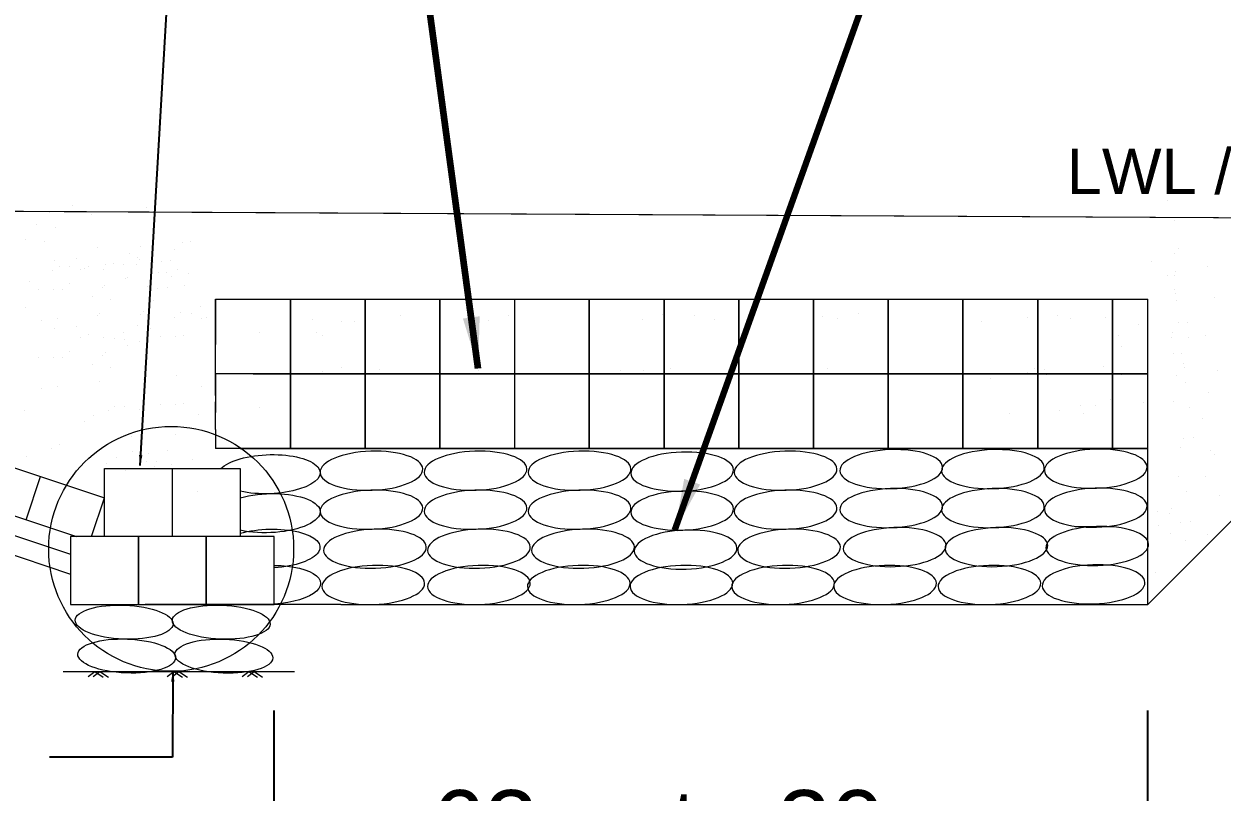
# Model space of a CAD drawing. Header units: inches. Extents: x -885 to 26362, y -28010 to 990.
# Drawn here: x 4149.35 to 4170.31, y -17590.75 to -17577.31 of the extents above; entities that cross this region are included whole.
import ezdxf

# ---------------------------------------------------------------- set-up
doc = ezdxf.new("R2010")
doc.units = ezdxf.units.IN
doc.header["$MEASUREMENT"] = 0
doc.header["$PDMODE"] = 3
doc.layers.add('LINE', color=7, linetype='Continuous')
doc.styles.add('Arial-200', font='arial.ttf')
doc.styles.get("Standard").update_dxf_attribs({"font": 'arial.ttf'})
doc.dimstyles.get("Standard").update_dxf_attribs({"dimtxt": 0.18, "dimasz": 0.18, "dimexe": 0.18, "dimexo": 0.0625, "dimgap": 0.09, "dimtad": 0, "dimtih": 1, "dimtoh": 1, "dimdec": 4, "dimzin": 0, "dimdsep": 46, "dimtxsty": 'Standard', "dimcen": 0.09, "dimadec": 0, "dimazin": 0, "dimtfac": 1, "dimtdec": 4, "dimtofl": 0, "dimtmove": 0, "dimatfit": 3, "dimfxl": 1, "dimtolj": 1, "dimtzin": 0, "dimarcsym": 0})

# ---------------------------------------------------------------- blocks, each defined once
blk = doc.blocks.new('*D173')
at = {"layer": 'Defpoints', "color": 0, "ltscale": 0.5, "transparency": 16777216}
for p in [(4169.015, -17591.325), (4153.732, -17592.878), (4169.015, -17592.878)]:
    blk.add_point(p, dxfattribs=at)
at = {"layer": 'LINE', "color": 7, "ltscale": 0.5, "transparency": 16777216}
for p, q in [((4153.732, -17591.878), (4153.732, -17589.325)), ((4169.015, -17591.878), (4169.015, -17589.325)), ((4154.632, -17591.325), (4156.478, -17591.325)), ((4168.115, -17591.325), (4166.27, -17591.325))]:
    blk.add_line(p, q, dxfattribs=at)
for points in [[(4154.632, -17591.175), (4154.632, -17591.475), (4153.732, -17591.325)], [(4168.115, -17591.175), (4168.115, -17591.475), (4169.015, -17591.325)]]:
    blk.add_solid(points, dxfattribs=at)
at = {"layer": 'LINE', "color": 7, "lineweight": 20, "ltscale": 0.5, "transparency": 16777216, "insert": (4161.374, -17591.325), "char_height": 1.2, "attachment_point": 5}
blk.add_mtext('\\A1;63 m to 30 m', dxfattribs=at)

msp = doc.modelspace()

# ---------------------------------------------------------------- linework, layer by layer
at = {"linetype": 'ByBlock', "lineweight": 20, "ltscale": 0.5}
for p, q in [((4152.704686, -17583.808959), (4152.707176, -17582.123981)), ((4152.704686, -17583.808959), (4152.707176, -17582.123981)), ((4169.01541, -17584.738819), (4169.01541, -17582.123981)), ((4169.01541, -17584.738819), (4169.01541, -17582.123981)), ((4152.706738, -17584.405347), (4152.708177, -17583.4314)), ((4152.706738, -17584.405347), (4152.708177, -17583.4314)), ((4169.01541, -17587.466629), (4169.01541, -17584.221354)), ((4169.01541, -17587.466629), (4169.01541, -17584.221354)), ((4154.899675, -17587.466629), (4155.763451, -17587.466629)), ((4154.899675, -17587.466629), (4155.763451, -17587.466629)), ((4150.041885, -17588.640234), (4154.089691, -17588.640234))]:
    msp.add_line(p, q, dxfattribs=at)
at = {"color": 0, "linetype": 'Continuous', "lineweight": 20, "ltscale": 0.5}
for p, q in [((4152.707176, -17582.123981), (4169.01541, -17582.123981)), ((4152.707176, -17582.123981), (4169.01541, -17582.123981)), ((4152.706738, -17584.405347), (4152.706738, -17584.738819)), ((4153.137927, -17584.738819), (4152.706738, -17584.738819)), ((4169.01541, -17584.738823), (4153.137927, -17584.738819)), ((4169.01541, -17584.738823), (4153.137927, -17584.738819)), ((4149.390019, -17585.984431), (4149.642551, -17585.227312)), ((4149.390019, -17585.984431), (4149.642551, -17585.227312)), ((4150.535798, -17586.278629), (4150.761927, -17585.600672)), ((4150.535798, -17586.278629), (4150.761927, -17585.600672))]:
    msp.add_line(p, q, dxfattribs=at)
at = {"linetype": 'ByBlock', "lineweight": 20, "ltscale": 0.5}
for points in [[(4150.761927, -17586.278629), (4150.761927, -17585.090629), (4153.137927, -17585.090629), (4153.137927, -17586.278629), (4151.949927, -17586.278629), (4151.949927, -17585.090629)], [(4150.761927, -17586.278629), (4150.761927, -17585.090629), (4153.137927, -17585.090629), (4153.137927, -17586.278629), (4151.949927, -17586.278629), (4151.949927, -17585.090629)], [(4150.475353, -17588.725079), (4150.591434, -17588.640234), (4150.741911, -17588.742266)], [(4150.56471, -17588.725079), (4150.680791, -17588.640234), (4150.831268, -17588.742266)], [(4151.86035, -17588.725079), (4151.976431, -17588.640234), (4152.126908, -17588.742266)], [(4151.949707, -17588.725079), (4152.065788, -17588.640234), (4152.216265, -17588.742266)], [(4153.173294, -17588.725079), (4153.289375, -17588.640234), (4153.439852, -17588.742266)], [(4153.262651, -17588.725079), (4153.378732, -17588.640234), (4153.529209, -17588.742266)]]:
    msp.add_lwpolyline(points, dxfattribs=at)
for points in [[(4150.167927, -17587.466629), (4151.355927, -17587.466629), (4151.355927, -17586.278629), (4150.167927, -17586.278629)], [(4150.167927, -17587.466629), (4151.355927, -17587.466629), (4151.355927, -17586.278629), (4150.167927, -17586.278629)], [(4151.355927, -17587.466629), (4152.543927, -17587.466629), (4152.543927, -17586.278629), (4151.355927, -17586.278629)], [(4151.355927, -17587.466629), (4152.543927, -17587.466629), (4152.543927, -17586.278629), (4151.355927, -17586.278629)], [(4152.543927, -17587.466629), (4153.731927, -17587.466629), (4153.731927, -17586.278629), (4152.543927, -17586.278629)], [(4152.543927, -17587.466629), (4153.731927, -17587.466629), (4153.731927, -17586.278629), (4152.543927, -17586.278629)]]:
    msp.add_lwpolyline(points, close=True, dxfattribs=at)
at = {"layer": 'LINE', "color": 7, "lineweight": 20, "ltscale": 0.5}
for p, q in [((4169.353989, -17580.399008), (4169.353989, -17580.399008)), ((4169.353989, -17580.399008), (4169.353989, -17580.399008)), ((4149.803756, -17580.612541), (4149.803756, -17580.612541)), ((4149.803756, -17580.612541), (4149.803756, -17580.612541)), ((4150.196469, -17580.481373), (4150.196469, -17580.481373)), ((4150.196469, -17580.481373), (4150.196469, -17580.481373)), ((4150.539624, -17580.640197), (4150.539624, -17580.640197)), ((4150.539624, -17580.640197), (4150.539624, -17580.640197)), ((4151.493691, -17580.527837), (4151.493691, -17580.527837)), ((4151.493691, -17580.527837), (4151.493691, -17580.527837)), ((4149.577412, -17580.814423), (4149.577412, -17580.814423)), ((4149.577412, -17580.814423), (4149.577412, -17580.814423)), ((4149.899813, -17580.867983), (4149.899813, -17580.867983)), ((4149.899813, -17580.867983), (4149.899813, -17580.867983)), ((4169.01541, -17587.466629), (4175.748547, -17580.733493)), ((4169.01541, -17587.466629), (4175.748547, -17580.733493)), ((4169.480039, -17580.748982), (4169.480039, -17580.748982)), ((4169.480039, -17580.748982), (4169.480039, -17580.748982)), ((4149.381647, -17581.089189), (4149.381647, -17581.089189)), ((4149.381647, -17581.089189), (4149.381647, -17581.089189)), ((4149.70988, -17581.115507), (4149.70988, -17581.115507)), ((4149.70988, -17581.115507), (4149.70988, -17581.115507)), ((4150.637771, -17581.222993), (4150.637771, -17581.222993)), ((4150.637771, -17581.222993), (4150.637771, -17581.222993)), ((4151.394489, -17581.209163), (4151.394489, -17581.209163)), ((4151.394489, -17581.209163), (4151.394489, -17581.209163)), ((4151.620917, -17581.130938), (4151.620917, -17581.130938)), ((4151.620917, -17581.130938), (4151.620917, -17581.130938)), ((4151.985552, -17581.25001), (4151.985552, -17581.25001)), ((4151.985552, -17581.25001), (4151.985552, -17581.25001)), ((4152.120774, -17581.125269), (4152.120774, -17581.125269)), ((4152.120774, -17581.125269), (4152.120774, -17581.125269)), ((4152.269203, -17581.118788), (4152.269203, -17581.118788)), ((4152.269203, -17581.118788), (4152.269203, -17581.118788)), ((4169.558943, -17581.233113), (4169.558943, -17581.233113)), ((4169.558943, -17581.233113), (4169.558943, -17581.233113)), ((4149.88824, -17581.448439), (4149.88824, -17581.448439)), ((4149.88824, -17581.448439), (4149.88824, -17581.448439)), ((4150.280781, -17581.411278), (4150.280781, -17581.411278)), ((4150.280781, -17581.411278), (4150.280781, -17581.411278)), ((4150.920433, -17581.508364), (4150.920433, -17581.508364)), ((4150.920433, -17581.508364), (4150.920433, -17581.508364)), ((4151.195413, -17581.325434), (4151.195413, -17581.325434)), ((4151.195413, -17581.325434), (4151.195413, -17581.325434)), ((4151.338834, -17581.390164), (4151.338834, -17581.390164)), ((4151.338834, -17581.390164), (4151.338834, -17581.390164)), ((4151.375786, -17581.423417), (4151.375786, -17581.423417)), ((4151.375786, -17581.423417), (4151.375786, -17581.423417)), ((4151.57013, -17581.444794), (4151.57013, -17581.444794)), ((4151.57013, -17581.444794), (4151.57013, -17581.444794)), ((4151.621018, -17581.477775), (4151.621018, -17581.477775)), ((4151.621018, -17581.477775), (4151.621018, -17581.477775)), ((4151.762841, -17581.459872), (4151.762841, -17581.459872)), ((4151.762841, -17581.459872), (4151.762841, -17581.459872)), ((4151.91127, -17581.453392), (4151.91127, -17581.453392)), ((4151.91127, -17581.453392), (4151.91127, -17581.453392)), ((4169.087358, -17581.468783), (4169.087358, -17581.468783)), ((4169.087358, -17581.468783), (4169.087358, -17581.468783)), ((4169.480384, -17581.321372), (4169.480384, -17581.321372)), ((4169.480384, -17581.321372), (4169.480384, -17581.321372)), ((4149.860966, -17581.621274), (4149.860966, -17581.621274)), ((4149.860966, -17581.621274), (4149.860966, -17581.621274)), ((4149.970488, -17581.549839), (4149.970488, -17581.549839)), ((4149.970488, -17581.549839), (4149.970488, -17581.549839)), ((4150.151063, -17581.556961), (4150.151063, -17581.556961)), ((4150.151063, -17581.556961), (4150.151063, -17581.556961)), ((4150.341115, -17581.609603), (4150.341115, -17581.609603)), ((4150.341115, -17581.609603), (4150.341115, -17581.609603)), ((4150.413574, -17581.597643), (4150.413574, -17581.597643)), ((4150.413574, -17581.597643), (4150.413574, -17581.597643)), ((4150.477234, -17581.559464), (4150.477234, -17581.559464)), ((4150.477234, -17581.559464), (4150.477234, -17581.559464)), ((4150.739745, -17581.600145), (4150.739745, -17581.600145)), ((4150.739745, -17581.600145), (4150.739745, -17581.600145)), ((4150.772004, -17581.514844), (4150.772004, -17581.514844)), ((4150.772004, -17581.514844), (4150.772004, -17581.514844)), ((4151.098175, -17581.517347), (4151.098175, -17581.517347)), ((4151.098175, -17581.517347), (4151.098175, -17581.517347)), ((4151.324261, -17581.517548), (4151.324261, -17581.517548)), ((4151.324261, -17581.517548), (4151.324261, -17581.517548)), ((4151.705113, -17581.667563), (4151.705113, -17581.667563)), ((4151.705113, -17581.667563), (4151.705113, -17581.667563)), ((4151.853542, -17581.661082), (4151.853542, -17581.661082)), ((4151.853542, -17581.661082), (4151.853542, -17581.661082)), ((4152.042216, -17581.598852), (4152.042216, -17581.598852)), ((4152.042216, -17581.598852), (4152.042216, -17581.598852)), ((4152.226003, -17581.674485), (4152.226003, -17581.674485)), ((4152.226003, -17581.674485), (4152.226003, -17581.674485)), ((4169.353989, -17581.706428), (4169.353989, -17581.706428)), ((4169.353989, -17581.706428), (4169.353989, -17581.706428)), ((4169.480384, -17581.706696), (4169.480384, -17581.706696)), ((4169.480384, -17581.706696), (4169.480384, -17581.706696)), ((4169.505566, -17581.637008), (4169.505566, -17581.637008)), ((4169.505566, -17581.637008), (4169.505566, -17581.637008)), ((4170.055633, -17581.555648), (4170.055633, -17581.555648)), ((4170.055633, -17581.555648), (4170.055633, -17581.555648)), ((4149.445544, -17581.816059), (4149.445544, -17581.816059)), ((4149.445544, -17581.816059), (4149.445544, -17581.816059)), ((4150.151183, -17581.857127), (4150.151183, -17581.857127)), ((4150.151183, -17581.857127), (4150.151183, -17581.857127)), ((4150.725674, -17581.921829), (4150.725674, -17581.921829)), ((4150.725674, -17581.921829), (4150.725674, -17581.921829)), ((4150.77129, -17581.878268), (4150.77129, -17581.878268)), ((4150.77129, -17581.878268), (4150.77129, -17581.878268)), ((4151.134328, -17581.765072), (4151.134328, -17581.765072)), ((4151.134328, -17581.765072), (4151.134328, -17581.765072)), ((4151.164002, -17581.7471), (4151.164002, -17581.7471)), ((4151.164002, -17581.7471), (4151.164002, -17581.7471)), ((4151.507157, -17581.905924), (4151.507157, -17581.905924)), ((4151.507157, -17581.905924), (4151.507157, -17581.905924)), ((4151.873346, -17581.929055), (4151.873346, -17581.929055)), ((4151.873346, -17581.929055), (4151.873346, -17581.929055)), ((4151.931075, -17581.721365), (4151.931075, -17581.721365)), ((4151.931075, -17581.721365), (4151.931075, -17581.721365)), ((4152.168274, -17581.882175), (4152.168274, -17581.882175)), ((4152.168274, -17581.882175), (4152.168274, -17581.882175)), ((4149.614026, -17581.963835), (4149.614026, -17581.963835)), ((4149.614026, -17581.963835), (4149.614026, -17581.963835)), ((4149.87666, -17581.958897), (4149.87666, -17581.958897)), ((4149.87666, -17581.958897), (4149.87666, -17581.958897)), ((4150.025089, -17581.952417), (4150.025089, -17581.952417)), ((4150.025089, -17581.952417), (4150.025089, -17581.952417)), ((4150.544945, -17582.08015), (4150.544945, -17582.08015)), ((4150.544945, -17582.08015), (4150.544945, -17582.08015)), ((4150.867346, -17582.13371), (4150.867346, -17582.13371)), ((4150.867346, -17582.13371), (4150.867346, -17582.13371)), ((4151.684283, -17581.933455), (4151.684283, -17581.933455)), ((4151.684283, -17581.933455), (4151.684283, -17581.933455)), ((4152.707176, -17582.123981), (4152.707176, -17582.77769)), ((4152.707176, -17582.123981), (4152.707176, -17582.77769)), ((4154.014596, -17582.123981), (4154.014596, -17582.77769)), ((4154.014596, -17582.77769), (4154.014596, -17582.123981)), ((4154.014596, -17582.123981), (4154.014596, -17582.77769)), ((4154.014596, -17582.77769), (4154.014596, -17582.123981)), ((4155.322015, -17582.123981), (4155.322015, -17582.77769)), ((4155.322015, -17582.77769), (4155.322015, -17582.123981)), ((4155.322015, -17582.123981), (4155.322015, -17582.77769)), ((4155.322015, -17582.77769), (4155.322015, -17582.123981)), ((4156.629434, -17582.123981), (4156.629434, -17582.777691)), ((4156.629434, -17582.777691), (4156.629434, -17582.123981)), ((4156.629434, -17582.123981), (4156.629434, -17582.777691)), ((4156.629434, -17582.777691), (4156.629434, -17582.123981)), ((4157.936853, -17582.123981), (4157.936853, -17582.777691)), ((4157.936853, -17582.123981), (4157.936853, -17582.777691)), ((4159.244273, -17582.123981), (4159.244273, -17582.77769)), ((4159.244273, -17582.777691), (4159.244273, -17582.123981)), ((4159.244273, -17582.123981), (4159.244273, -17582.77769)), ((4159.244273, -17582.777691), (4159.244273, -17582.123981)), ((4160.551692, -17582.777691), (4160.551692, -17582.123981)), ((4160.551692, -17582.123981), (4160.551692, -17582.77769)), ((4160.551692, -17582.777691), (4160.551692, -17582.123981)), ((4160.551692, -17582.123981), (4160.551692, -17582.77769)), ((4161.859111, -17582.777691), (4161.859111, -17582.123981)), ((4161.859111, -17582.123981), (4161.859111, -17582.77769)), ((4161.859111, -17582.777691), (4161.859111, -17582.123981)), ((4161.859111, -17582.123981), (4161.859111, -17582.77769)), ((4163.16653, -17582.123981), (4163.16653, -17582.777691)), ((4163.16653, -17582.777691), (4163.16653, -17582.123981)), ((4163.16653, -17582.123981), (4163.16653, -17582.777691)), ((4163.16653, -17582.777691), (4163.16653, -17582.123981)), ((4164.47395, -17582.123981), (4164.47395, -17582.777691)), ((4164.47395, -17582.777691), (4164.47395, -17582.123981)), ((4164.47395, -17582.123981), (4164.47395, -17582.777691)), ((4164.47395, -17582.777691), (4164.47395, -17582.123981)), ((4165.781369, -17582.777691), (4165.781369, -17582.123981)), ((4165.781369, -17582.123981), (4165.781369, -17582.777691)), ((4165.781369, -17582.777691), (4165.781369, -17582.123981)), ((4165.781369, -17582.123981), (4165.781369, -17582.777691)), ((4167.088788, -17582.777691), (4167.088788, -17582.123981)), ((4167.088788, -17582.123981), (4167.088788, -17582.777691)), ((4167.088788, -17582.777691), (4167.088788, -17582.123981)), ((4167.088788, -17582.123981), (4167.088788, -17582.777691)), ((4168.396207, -17582.777691), (4168.396207, -17582.123981)), ((4168.396207, -17582.123981), (4168.396207, -17582.777691)), ((4168.396207, -17582.777691), (4168.396207, -17582.123981)), ((4168.396207, -17582.123981), (4168.396207, -17582.777691)), ((4169.480384, -17581.951639), (4169.480384, -17581.951639)), ((4169.480384, -17581.951639), (4169.480384, -17581.951639)), ((4169.505566, -17582.022332), (4169.505566, -17582.022332)), ((4169.505566, -17582.022332), (4169.505566, -17582.022332)), ((4170.182612, -17582.088924), (4170.182612, -17582.088924)), ((4170.182612, -17582.088924), (4170.182612, -17582.088924)), ((4140.687545, -17582.240429), (4150.761927, -17585.600672)), ((4140.687545, -17582.240429), (4150.761927, -17585.600672)), ((4149.382571, -17582.277189), (4149.382571, -17582.277189)), ((4149.382571, -17582.277189), (4149.382571, -17582.277189)), ((4151.452225, -17582.340374), (4151.452225, -17582.340374)), ((4151.452225, -17582.340374), (4151.452225, -17582.340374)), ((4151.626554, -17582.141146), (4151.626554, -17582.141146)), ((4151.626554, -17582.141146), (4151.626554, -17582.141146)), ((4152.445507, -17582.256858), (4152.445507, -17582.256858)), ((4152.445507, -17582.256858), (4152.445507, -17582.256858)), ((4152.706252, -17582.2434), (4152.706252, -17582.537096)), ((4152.706252, -17582.2434), (4152.706252, -17582.537096)), ((4152.706252, -17582.266842), (4152.706252, -17582.920552)), ((4152.706252, -17582.266842), (4152.706252, -17582.920552)), ((4169.513538, -17582.150945), (4169.513538, -17582.150945)), ((4169.513538, -17582.150945), (4169.513538, -17582.150945)), ((4149.65555, -17582.503048), (4149.65555, -17582.503048)), ((4149.65555, -17582.503048), (4149.65555, -17582.503048)), ((4149.94545, -17582.457172), (4149.94545, -17582.457172)), ((4149.94545, -17582.457172), (4149.94545, -17582.457172)), ((4150.638696, -17582.410993), (4150.638696, -17582.410993)), ((4150.638696, -17582.410993), (4150.638696, -17582.410993)), ((4150.677414, -17582.381234), (4150.677414, -17582.381234)), ((4150.677414, -17582.381234), (4150.677414, -17582.381234)), ((4151.395414, -17582.397163), (4151.395414, -17582.397163)), ((4151.395414, -17582.397163), (4151.395414, -17582.397163)), ((4151.986476, -17582.43801), (4151.986476, -17582.43801)), ((4151.986476, -17582.43801), (4151.986476, -17582.43801)), ((4152.095999, -17582.366575), (4152.095999, -17582.366575)), ((4152.095999, -17582.366575), (4152.095999, -17582.366575)), ((4152.276574, -17582.373697), (4152.276574, -17582.373697)), ((4152.276574, -17582.373697), (4152.276574, -17582.373697)), ((4152.466626, -17582.461548), (4152.466626, -17582.461548)), ((4152.466626, -17582.461548), (4152.466626, -17582.461548)), ((4152.539085, -17582.449588), (4152.539085, -17582.449588)), ((4152.539085, -17582.449588), (4152.539085, -17582.449588)), ((4154.401917, -17582.48076), (4154.401917, -17582.48076)), ((4154.401917, -17582.48076), (4154.401917, -17582.48076)), ((4154.901006, -17582.518505), (4154.901006, -17582.518505)), ((4154.901006, -17582.518505), (4154.901006, -17582.518505)), ((4155.137785, -17582.508416), (4155.137785, -17582.508416)), ((4155.137785, -17582.508416), (4155.137785, -17582.508416)), ((4155.322338, -17582.486969), (4155.322338, -17582.486969)), ((4155.322338, -17582.486969), (4155.322338, -17582.486969)), ((4155.940017, -17582.404249), (4155.940017, -17582.404249)), ((4155.940017, -17582.404249), (4155.940017, -17582.404249)), ((4157.214363, -17582.455979), (4157.214363, -17582.455979)), ((4157.214363, -17582.455979), (4157.214363, -17582.455979)), ((4157.476874, -17582.496661), (4157.476874, -17582.496661)), ((4157.476874, -17582.496661), (4157.476874, -17582.496661)), ((4157.835304, -17582.413862), (4157.835304, -17582.413862)), ((4157.835304, -17582.413862), (4157.835304, -17582.413862)), ((4160.181654, -17582.479685), (4160.181654, -17582.479685)), ((4160.181654, -17582.479685), (4160.181654, -17582.479685)), ((4160.517985, -17582.398656), (4160.517985, -17582.398656)), ((4160.517985, -17582.398656), (4160.517985, -17582.398656)), ((4161.086705, -17582.416342), (4161.086705, -17582.416342)), ((4161.086705, -17582.416342), (4161.086705, -17582.416342)), ((4161.441346, -17582.475258), (4161.441346, -17582.475258)), ((4161.441346, -17582.475258), (4161.441346, -17582.475258)), ((4162.091812, -17582.518505), (4162.091812, -17582.518505)), ((4162.091812, -17582.518505), (4162.091812, -17582.518505)), ((4163.32928, -17582.423309), (4163.32928, -17582.423309)), ((4163.32928, -17582.423309), (4163.32928, -17582.423309)), ((4163.591791, -17582.46399), (4163.591791, -17582.46399)), ((4163.591791, -17582.46399), (4163.591791, -17582.46399)), ((4163.950221, -17582.381191), (4163.950221, -17582.381191)), ((4163.950221, -17582.381191), (4163.950221, -17582.381191)), ((4164.467892, -17582.48821), (4164.467892, -17582.48821)), ((4164.467892, -17582.48821), (4164.467892, -17582.48821)), ((4166.10343, -17582.514001), (4166.10343, -17582.514001)), ((4166.10343, -17582.514001), (4166.10343, -17582.514001)), ((4166.908062, -17582.443747), (4166.908062, -17582.443747)), ((4166.908062, -17582.443747), (4166.908062, -17582.443747)), ((4167.428183, -17582.417356), (4167.428183, -17582.417356)), ((4167.428183, -17582.417356), (4167.428183, -17582.417356)), ((4167.65948, -17582.471986), (4167.65948, -17582.471986)), ((4167.65948, -17582.471986), (4167.65948, -17582.471986)), ((4168.277904, -17582.445822), (4168.277904, -17582.445822)), ((4168.277904, -17582.445822), (4168.277904, -17582.445822)), ((4169.558943, -17582.540532), (4169.558943, -17582.540532)), ((4169.558943, -17582.540532), (4169.558943, -17582.540532)), ((4169.707372, -17582.534052), (4169.707372, -17582.534052)), ((4169.707372, -17582.534052), (4169.707372, -17582.534052)), ((4149.889165, -17582.636439), (4149.889165, -17582.636439)), ((4149.889165, -17582.636439), (4149.889165, -17582.636439)), ((4150.281706, -17582.599278), (4150.281706, -17582.599278)), ((4150.281706, -17582.599278), (4150.281706, -17582.599278)), ((4150.478158, -17582.747464), (4150.478158, -17582.747464)), ((4150.478158, -17582.747464), (4150.478158, -17582.747464)), ((4151.0991, -17582.705347), (4151.0991, -17582.705347)), ((4151.0991, -17582.705347), (4151.0991, -17582.705347)), ((4151.339759, -17582.578164), (4151.339759, -17582.578164)), ((4151.339759, -17582.578164), (4151.339759, -17582.578164)), ((4151.571055, -17582.632794), (4151.571055, -17582.632794)), ((4151.571055, -17582.632794), (4151.571055, -17582.632794)), ((4153.466189, -17582.714248), (4153.466189, -17582.714248)), ((4153.466189, -17582.714248), (4153.466189, -17582.714248)), ((4154.470046, -17582.708431), (4154.470046, -17582.708431)), ((4154.470046, -17582.708431), (4154.470046, -17582.708431)), ((4154.581899, -17582.765766), (4154.581899, -17582.765766)), ((4154.581899, -17582.765766), (4154.581899, -17582.765766)), ((4168.495641, -17582.75457), (4168.495641, -17582.75457)), ((4168.495641, -17582.75457), (4168.495641, -17582.75457)), ((4168.852631, -17582.566285), (4168.852631, -17582.566285)), ((4168.852631, -17582.566285), (4168.852631, -17582.566285)), ((4169.45028, -17582.710024), (4169.45028, -17582.710024)), ((4169.45028, -17582.710024), (4169.45028, -17582.710024)), ((4170.022104, -17582.755145), (4170.022104, -17582.755145)), ((4170.022104, -17582.755145), (4170.022104, -17582.755145)), ((4150.34204, -17582.797603), (4150.34204, -17582.797603)), ((4150.34204, -17582.797603), (4150.34204, -17582.797603)), ((4150.74067, -17582.788145), (4150.74067, -17582.788145)), ((4150.74067, -17582.788145), (4150.74067, -17582.788145)), ((4150.938021, -17582.815566), (4150.938021, -17582.815566)), ((4150.938021, -17582.815566), (4150.938021, -17582.815566)), ((4151.118596, -17582.822688), (4151.118596, -17582.822688)), ((4151.118596, -17582.822688), (4151.118596, -17582.822688)), ((4151.164927, -17582.9351), (4151.164927, -17582.9351)), ((4151.164927, -17582.9351), (4151.164927, -17582.9351)), ((4151.381107, -17582.86337), (4151.381107, -17582.86337)), ((4151.381107, -17582.86337), (4151.381107, -17582.86337)), ((4151.739537, -17582.780571), (4151.739537, -17582.780571)), ((4151.739537, -17582.780571), (4151.739537, -17582.780571)), ((4152.002171, -17582.775633), (4152.002171, -17582.775633)), ((4152.002171, -17582.775633), (4152.002171, -17582.775633)), ((4152.1506, -17582.769152), (4152.1506, -17582.769152)), ((4152.1506, -17582.769152), (4152.1506, -17582.769152)), ((4154.014596, -17582.77769), (4154.014596, -17583.4314)), ((4154.014596, -17583.4314), (4154.014596, -17582.77769)), ((4154.014596, -17582.77769), (4154.014596, -17583.4314)), ((4154.014596, -17583.4314), (4154.014596, -17582.77769)), ((4155.322015, -17582.77769), (4155.322015, -17583.4314)), ((4155.322015, -17583.4314), (4155.322015, -17582.77769)), ((4155.322015, -17582.77769), (4155.322015, -17583.4314)), ((4155.322015, -17583.4314), (4155.322015, -17582.77769)), ((4156.629434, -17582.777691), (4156.629434, -17583.4314)), ((4156.629434, -17582.777691), (4156.629434, -17583.4314)), ((4156.629434, -17583.4314), (4156.629434, -17582.777691)), ((4156.629434, -17583.4314), (4156.629434, -17582.777691)), ((4157.936853, -17582.777691), (4157.936853, -17583.4314)), ((4157.936853, -17582.777691), (4157.936853, -17583.4314)), ((4159.244273, -17582.77769), (4159.244273, -17583.4314)), ((4159.244273, -17582.77769), (4159.244273, -17583.4314)), ((4159.244273, -17583.4314), (4159.244273, -17582.777691)), ((4159.244273, -17583.4314), (4159.244273, -17582.777691)), ((4160.551692, -17583.4314), (4160.551692, -17582.777691)), ((4160.551692, -17582.77769), (4160.551692, -17583.4314)), ((4160.551692, -17583.4314), (4160.551692, -17582.777691)), ((4160.551692, -17582.77769), (4160.551692, -17583.4314)), ((4161.859111, -17583.4314), (4161.859111, -17582.777691)), ((4161.859111, -17582.77769), (4161.859111, -17583.4314)), ((4161.859111, -17583.4314), (4161.859111, -17582.777691)), ((4161.859111, -17582.77769), (4161.859111, -17583.4314)), ((4163.16653, -17583.4314), (4163.16653, -17582.777691)), ((4163.16653, -17583.4314), (4163.16653, -17582.777691)), ((4163.16653, -17582.777691), (4163.16653, -17583.4314)), ((4163.16653, -17582.777691), (4163.16653, -17583.4314)), ((4164.47395, -17582.777691), (4164.47395, -17583.4314)), ((4164.47395, -17583.4314), (4164.47395, -17582.777691)), ((4164.47395, -17582.777691), (4164.47395, -17583.4314)), ((4164.47395, -17583.4314), (4164.47395, -17582.777691)), ((4165.781369, -17583.4314), (4165.781369, -17582.777691)), ((4165.781369, -17582.777691), (4165.781369, -17583.4314)), ((4165.781369, -17583.4314), (4165.781369, -17582.777691)), ((4165.781369, -17582.777691), (4165.781369, -17583.4314)), ((4167.088788, -17583.4314), (4167.088788, -17582.777691)), ((4167.088788, -17582.777691), (4167.088788, -17583.4314)), ((4167.088788, -17583.4314), (4167.088788, -17582.777691)), ((4167.088788, -17582.777691), (4167.088788, -17583.4314)), ((4168.396207, -17583.4314), (4168.396207, -17582.777691)), ((4168.396207, -17582.777691), (4168.396207, -17583.4314)), ((4168.396207, -17583.4314), (4168.396207, -17582.777691)), ((4168.396207, -17582.777691), (4168.396207, -17583.4314)), ((4168.555975, -17582.952894), (4168.555975, -17582.952894)), ((4168.555975, -17582.952894), (4168.555975, -17582.952894)), ((4169.427007, -17582.787743), (4169.427007, -17582.787743)), ((4169.427007, -17582.787743), (4169.427007, -17582.787743)), ((4169.727177, -17582.802025), (4169.727177, -17582.802025)), ((4169.727177, -17582.802025), (4169.727177, -17582.802025)), ((4140.718707, -17583.091545), (4150.273942, -17586.278629)), ((4140.718707, -17583.091545), (4150.273942, -17586.278629)), ((4149.614951, -17583.151835), (4149.614951, -17583.151835)), ((4149.614951, -17583.151835), (4149.614951, -17583.151835)), ((4149.877585, -17583.146897), (4149.877585, -17583.146897)), ((4149.877585, -17583.146897), (4149.877585, -17583.146897)), ((4150.026014, -17583.140417), (4150.026014, -17583.140417)), ((4150.026014, -17583.140417), (4150.026014, -17583.140417)), ((4150.152107, -17583.045127), (4150.152107, -17583.045127)), ((4150.152107, -17583.045127), (4150.152107, -17583.045127)), ((4150.726599, -17583.109829), (4150.726599, -17583.109829)), ((4150.726599, -17583.109829), (4150.726599, -17583.109829)), ((4150.772214, -17583.066268), (4150.772214, -17583.066268)), ((4150.772214, -17583.066268), (4150.772214, -17583.066268)), ((4151.508082, -17583.093924), (4151.508082, -17583.093924)), ((4151.508082, -17583.093924), (4151.508082, -17583.093924)), ((4169.469259, -17583.068362), (4169.469259, -17583.068362)), ((4169.469259, -17583.068362), (4169.469259, -17583.068362)), ((4169.601127, -17583.082318), (4169.601127, -17583.082318)), ((4169.601127, -17583.082318), (4169.601127, -17583.082318)), ((4140.547235, -17583.380429), (4150.167927, -17586.589347)), ((4150.54587, -17583.26815), (4150.54587, -17583.26815)), ((4150.54587, -17583.26815), (4150.54587, -17583.26815)), ((4150.868271, -17583.32171), (4150.868271, -17583.32171)), ((4150.868271, -17583.32171), (4150.868271, -17583.32171)), ((4154.581899, -17583.396033), (4154.581899, -17583.396033)), ((4154.581899, -17583.396033), (4154.581899, -17583.396033)), ((4154.901006, -17583.325288), (4154.901006, -17583.325288)), ((4154.901006, -17583.325288), (4154.901006, -17583.325288)), ((4155.578278, -17583.348523), (4155.578278, -17583.348523)), ((4155.578278, -17583.348523), (4155.578278, -17583.348523)), ((4157.301197, -17583.37146), (4157.301197, -17583.37146)), ((4157.301197, -17583.37146), (4157.301197, -17583.37146)), ((4159.792507, -17583.369505), (4159.792507, -17583.369505)), ((4159.792507, -17583.369505), (4159.792507, -17583.369505)), ((4160.191318, -17583.37966), (4160.191318, -17583.37966)), ((4160.191318, -17583.37966), (4160.191318, -17583.37966)), ((4160.656995, -17583.344515), (4160.656995, -17583.344515)), ((4160.656995, -17583.344515), (4160.656995, -17583.344515)), ((4161.772705, -17583.396033), (4161.772705, -17583.396033)), ((4161.772705, -17583.396033), (4161.772705, -17583.396033)), ((4163.416114, -17583.338789), (4163.416114, -17583.338789)), ((4163.416114, -17583.338789), (4163.416114, -17583.338789)), ((4167.02737, -17583.342122), (4167.02737, -17583.342122)), ((4167.02737, -17583.342122), (4167.02737, -17583.342122)), ((4167.207945, -17583.349244), (4167.207945, -17583.349244)), ((4167.207945, -17583.349244), (4167.207945, -17583.349244)), ((4168.23995, -17583.295708), (4168.23995, -17583.295708)), ((4168.23995, -17583.295708), (4168.23995, -17583.295708)), ((4169.64583, -17583.254276), (4169.64583, -17583.254276)), ((4169.64583, -17583.254276), (4169.64583, -17583.254276)), ((4169.653995, -17583.32327), (4169.653995, -17583.32327)), ((4169.653995, -17583.32327), (4169.653995, -17583.32327)), ((4170.242569, -17583.370236), (4170.242569, -17583.370236)), ((4170.242569, -17583.370236), (4170.242569, -17583.370236)), ((4150.678339, -17583.569234), (4150.678339, -17583.569234)), ((4150.678339, -17583.569234), (4150.678339, -17583.569234)), ((4151.45315, -17583.528374), (4151.45315, -17583.528374)), ((4151.45315, -17583.528374), (4151.45315, -17583.528374)), ((4152.014676, -17583.453174), (4152.014676, -17583.453174)), ((4152.014676, -17583.453174), (4152.014676, -17583.453174)), ((4152.707176, -17583.4314), (4152.707176, -17583.725096)), ((4153.360886, -17583.4314), (4152.707176, -17583.4314)), ((4152.707176, -17583.4314), (4152.707176, -17583.725096)), ((4153.360886, -17583.4314), (4152.707176, -17583.4314)), ((4152.707176, -17583.454842), (4152.707176, -17584.108552)), ((4152.707176, -17583.454842), (4152.707176, -17584.108552)), ((4154.014596, -17583.4314), (4153.360886, -17583.4314)), ((4153.360886, -17583.4314), (4154.014596, -17583.4314)), ((4154.014596, -17583.4314), (4153.360886, -17583.4314)), ((4153.360886, -17583.4314), (4154.014596, -17583.4314)), ((4154.014596, -17583.4314), (4154.014596, -17584.085109)), ((4154.668305, -17583.4314), (4154.014596, -17583.4314)), ((4154.014596, -17584.085109), (4154.014596, -17583.4314)), ((4154.014596, -17583.4314), (4154.668305, -17583.4314)), ((4154.014596, -17583.4314), (4154.014596, -17584.085109)), ((4154.668305, -17583.4314), (4154.014596, -17583.4314)), ((4154.014596, -17584.085109), (4154.014596, -17583.4314)), ((4154.014596, -17583.4314), (4154.668305, -17583.4314)), ((4155.322015, -17583.4314), (4154.668305, -17583.4314)), ((4154.668305, -17583.4314), (4155.322015, -17583.4314)), ((4155.322015, -17583.4314), (4154.668305, -17583.4314)), ((4154.668305, -17583.4314), (4155.322015, -17583.4314)), ((4155.322015, -17583.4314), (4155.322015, -17584.085109)), ((4155.975725, -17583.4314), (4155.322015, -17583.4314)), ((4155.322015, -17584.085109), (4155.322015, -17583.4314)), ((4155.322015, -17583.4314), (4155.975724, -17583.4314)), ((4155.322015, -17583.4314), (4155.322015, -17584.085109)), ((4155.975725, -17583.4314), (4155.322015, -17583.4314)), ((4155.322015, -17584.085109), (4155.322015, -17583.4314)), ((4155.322015, -17583.4314), (4155.975724, -17583.4314)), ((4155.505457, -17583.433061), (4155.505457, -17583.433061)), ((4155.505457, -17583.433061), (4155.505457, -17583.433061)), ((4155.744173, -17583.427936), (4155.744173, -17583.427936)), ((4155.744173, -17583.427936), (4155.744173, -17583.427936)), ((4155.975724, -17583.4314), (4156.629434, -17583.4314)), ((4155.975724, -17583.4314), (4156.629434, -17583.4314)), ((4156.629434, -17583.4314), (4155.975725, -17583.4314)), ((4156.629434, -17583.4314), (4155.975725, -17583.4314)), ((4156.629434, -17583.4314), (4156.629434, -17584.08511)), ((4157.283144, -17583.4314), (4156.629434, -17583.4314)), ((4156.629434, -17584.08511), (4156.629434, -17583.4314)), ((4156.629434, -17583.4314), (4157.283144, -17583.4314)), ((4156.629434, -17583.4314), (4156.629434, -17584.08511)), ((4157.283144, -17583.4314), (4156.629434, -17583.4314)), ((4156.629434, -17584.08511), (4156.629434, -17583.4314)), ((4156.629434, -17583.4314), (4157.283144, -17583.4314)), ((4157.936853, -17583.4314), (4157.283144, -17583.4314)), ((4157.283144, -17583.4314), (4157.936853, -17583.4314)), ((4157.936853, -17583.4314), (4157.283144, -17583.4314)), ((4157.283144, -17583.4314), (4157.936853, -17583.4314)), ((4157.936853, -17583.4314), (4157.936853, -17584.08511)), ((4158.590563, -17583.4314), (4157.936853, -17583.4314)), ((4157.936853, -17583.4314), (4158.590563, -17583.4314)), ((4157.936853, -17583.4314), (4157.936853, -17584.08511)), ((4158.590563, -17583.4314), (4157.936853, -17583.4314)), ((4157.936853, -17583.4314), (4158.590563, -17583.4314)), ((4159.244273, -17583.4314), (4158.590563, -17583.4314)), ((4158.590563, -17583.4314), (4159.244273, -17583.4314)), ((4159.244273, -17583.4314), (4158.590563, -17583.4314)), ((4158.590563, -17583.4314), (4159.244273, -17583.4314)), ((4159.244273, -17583.4314), (4159.244273, -17584.08511)), ((4159.897982, -17583.4314), (4159.244273, -17583.4314)), ((4159.244273, -17584.08511), (4159.244273, -17583.4314)), ((4159.244273, -17583.4314), (4159.897982, -17583.4314)), ((4159.244273, -17583.4314), (4159.244273, -17584.08511)), ((4159.897982, -17583.4314), (4159.244273, -17583.4314)), ((4159.244273, -17584.08511), (4159.244273, -17583.4314)), ((4159.244273, -17583.4314), (4159.897982, -17583.4314)), ((4159.314778, -17583.436952), (4159.314778, -17583.436952)), ((4159.314778, -17583.436952), (4159.314778, -17583.436952)), ((4160.551692, -17583.4314), (4159.897982, -17583.4314)), ((4159.897982, -17583.4314), (4160.551692, -17583.4314)), ((4160.551692, -17583.4314), (4159.897982, -17583.4314)), ((4159.897982, -17583.4314), (4160.551692, -17583.4314)), ((4160.551692, -17584.08511), (4160.551692, -17583.4314)), ((4160.551692, -17583.4314), (4160.551692, -17584.08511)), ((4161.205401, -17583.4314), (4160.551692, -17583.4314)), ((4160.551692, -17583.4314), (4161.205401, -17583.4314)), ((4160.551692, -17584.08511), (4160.551692, -17583.4314)), ((4160.551692, -17583.4314), (4160.551692, -17584.08511)), ((4161.205401, -17583.4314), (4160.551692, -17583.4314)), ((4160.551692, -17583.4314), (4161.205401, -17583.4314)), ((4161.859111, -17583.4314), (4161.205401, -17583.4314)), ((4161.205401, -17583.4314), (4161.859111, -17583.4314)), ((4161.859111, -17583.4314), (4161.205401, -17583.4314)), ((4161.205401, -17583.4314), (4161.859111, -17583.4314)), ((4161.859111, -17584.08511), (4161.859111, -17583.4314)), ((4161.859111, -17583.4314), (4161.859111, -17584.08511)), ((4162.512821, -17583.4314), (4161.859111, -17583.4314)), ((4161.859111, -17583.4314), (4162.512821, -17583.4314)), ((4161.859111, -17584.08511), (4161.859111, -17583.4314)), ((4161.859111, -17583.4314), (4161.859111, -17584.08511)), ((4162.512821, -17583.4314), (4161.859111, -17583.4314)), ((4161.859111, -17583.4314), (4162.512821, -17583.4314)), ((4163.16653, -17583.4314), (4162.512821, -17583.4314)), ((4162.512821, -17583.4314), (4163.16653, -17583.4314)), ((4163.16653, -17583.4314), (4162.512821, -17583.4314)), ((4162.512821, -17583.4314), (4163.16653, -17583.4314)), ((4163.16653, -17583.4314), (4163.16653, -17584.08511)), ((4163.82024, -17583.4314), (4163.16653, -17583.4314)), ((4163.16653, -17584.08511), (4163.16653, -17583.4314)), ((4163.16653, -17583.4314), (4163.82024, -17583.4314)), ((4163.16653, -17583.4314), (4163.16653, -17584.08511)), ((4163.82024, -17583.4314), (4163.16653, -17583.4314)), ((4163.16653, -17584.08511), (4163.16653, -17583.4314)), ((4163.16653, -17583.4314), (4163.82024, -17583.4314)), ((4163.265124, -17583.444994), (4163.265124, -17583.444994)), ((4163.265124, -17583.444994), (4163.265124, -17583.444994)), ((4164.47395, -17583.4314), (4163.82024, -17583.4314)), ((4163.82024, -17583.4314), (4164.47395, -17583.4314)), ((4164.47395, -17583.4314), (4163.82024, -17583.4314)), ((4163.82024, -17583.4314), (4164.47395, -17583.4314)), ((4164.47395, -17583.4314), (4164.47395, -17584.08511)), ((4165.127659, -17583.4314), (4164.47395, -17583.4314)), ((4164.47395, -17584.08511), (4164.47395, -17583.4314)), ((4164.47395, -17583.4314), (4165.127659, -17583.4314)), ((4164.47395, -17583.4314), (4164.47395, -17584.08511)), ((4165.127659, -17583.4314), (4164.47395, -17583.4314)), ((4164.47395, -17584.08511), (4164.47395, -17583.4314)), ((4164.47395, -17583.4314), (4165.127659, -17583.4314)), ((4165.053956, -17583.44438), (4165.053956, -17583.44438)), ((4165.053956, -17583.44438), (4165.053956, -17583.44438)), ((4165.781369, -17583.4314), (4165.127659, -17583.4314)), ((4165.127659, -17583.4314), (4165.781369, -17583.4314)), ((4165.781369, -17583.4314), (4165.127659, -17583.4314)), ((4165.127659, -17583.4314), (4165.781369, -17583.4314)), ((4165.781369, -17584.08511), (4165.781369, -17583.4314)), ((4165.781369, -17583.4314), (4165.781369, -17584.08511)), ((4166.435078, -17583.4314), (4165.781369, -17583.4314)), ((4165.781369, -17583.4314), (4166.435078, -17583.4314)), ((4165.781369, -17584.08511), (4165.781369, -17583.4314)), ((4165.781369, -17583.4314), (4165.781369, -17584.08511)), ((4166.435078, -17583.4314), (4165.781369, -17583.4314)), ((4165.781369, -17583.4314), (4166.435078, -17583.4314)), ((4166.271223, -17583.522293), (4166.271223, -17583.522293)), ((4166.271223, -17583.522293), (4166.271223, -17583.522293)), ((4167.088788, -17583.4314), (4166.435078, -17583.4314)), ((4166.435078, -17583.4314), (4167.088788, -17583.4314)), ((4167.088788, -17583.4314), (4166.435078, -17583.4314)), ((4166.435078, -17583.4314), (4167.088788, -17583.4314)), ((4166.917848, -17583.413557), (4166.917848, -17583.413557)), ((4166.917848, -17583.413557), (4166.917848, -17583.413557)), ((4167.088788, -17584.08511), (4167.088788, -17583.4314)), ((4167.088788, -17583.4314), (4167.088788, -17584.08511)), ((4167.742498, -17583.4314), (4167.088788, -17583.4314)), ((4167.088788, -17583.4314), (4167.742498, -17583.4314)), ((4167.088788, -17584.08511), (4167.088788, -17583.4314)), ((4167.088788, -17583.4314), (4167.088788, -17584.08511)), ((4167.742498, -17583.4314), (4167.088788, -17583.4314)), ((4167.088788, -17583.4314), (4167.742498, -17583.4314)), ((4167.244039, -17583.451549), (4167.244039, -17583.451549)), ((4167.244039, -17583.451549), (4167.244039, -17583.451549)), ((4168.396207, -17583.4314), (4167.742498, -17583.4314)), ((4167.742498, -17583.4314), (4168.396207, -17583.4314)), ((4168.396207, -17583.4314), (4167.742498, -17583.4314)), ((4167.742498, -17583.4314), (4168.396207, -17583.4314)), ((4168.396207, -17584.08511), (4168.396207, -17583.4314)), ((4168.396207, -17583.4314), (4168.396207, -17584.08511)), ((4169.01541, -17583.4314), (4168.396207, -17583.4314)), ((4168.396207, -17583.4314), (4169.01541, -17583.4314)), ((4168.396207, -17584.08511), (4168.396207, -17583.4314)), ((4168.396207, -17583.4314), (4168.396207, -17584.08511)), ((4169.01541, -17583.4314), (4168.396207, -17583.4314)), ((4168.396207, -17583.4314), (4169.01541, -17583.4314)), ((4168.551459, -17583.451549), (4168.551459, -17583.451549)), ((4168.551459, -17583.451549), (4168.551459, -17583.451549)), ((4169.513538, -17583.458365), (4169.513538, -17583.458365)), ((4169.513538, -17583.458365), (4169.513538, -17583.458365)), ((4169.6738, -17583.591244), (4169.6738, -17583.591244)), ((4169.6738, -17583.591244), (4169.6738, -17583.591244)), ((4140.529012, -17583.720429), (4150.167927, -17586.935425)), ((4140.529012, -17583.720429), (4150.167927, -17586.935425)), ((4141.566593, -17583.720429), (4150.167927, -17586.589347)), ((4149.656475, -17583.691048), (4149.656475, -17583.691048)), ((4149.656475, -17583.691048), (4149.656475, -17583.691048)), ((4149.946374, -17583.645172), (4149.946374, -17583.645172)), ((4149.946374, -17583.645172), (4149.946374, -17583.645172)), ((4152.467551, -17583.649548), (4152.467551, -17583.649548)), ((4152.467551, -17583.649548), (4152.467551, -17583.649548)), ((4170.079314, -17583.763878), (4170.079314, -17583.763878)), ((4170.079314, -17583.763878), (4170.079314, -17583.763878)), ((4150.938946, -17584.003566), (4150.938946, -17584.003566)), ((4150.938946, -17584.003566), (4150.938946, -17584.003566)), ((4151.119521, -17584.010688), (4151.119521, -17584.010688)), ((4151.119521, -17584.010688), (4151.119521, -17584.010688)), ((4151.740462, -17583.968571), (4151.740462, -17583.968571)), ((4151.740462, -17583.968571), (4151.740462, -17583.968571)), ((4152.003096, -17583.963633), (4152.003096, -17583.963633)), ((4152.003096, -17583.963633), (4152.003096, -17583.963633)), ((4152.151525, -17583.957152), (4152.151525, -17583.957152)), ((4152.151525, -17583.957152), (4152.151525, -17583.957152)), ((4153.466189, -17584.021667), (4153.466189, -17584.021667)), ((4153.466189, -17584.021667), (4153.466189, -17584.021667)), ((4167.828886, -17583.984279), (4167.828886, -17583.984279)), ((4167.828886, -17583.984279), (4167.828886, -17583.984279)), ((4168.091521, -17583.979341), (4168.091521, -17583.979341)), ((4168.091521, -17583.979341), (4168.091521, -17583.979341)), ((4168.366043, -17583.877571), (4168.366043, -17583.877571)), ((4168.366043, -17583.877571), (4168.366043, -17583.877571)), ((4168.940534, -17583.942272), (4168.940534, -17583.942272)), ((4168.940534, -17583.942272), (4168.940534, -17583.942272)), ((4169.460161, -17583.909144), (4169.460161, -17583.909144)), ((4169.460161, -17583.909144), (4169.460161, -17583.909144)), ((4169.746936, -17584.016157), (4169.746936, -17584.016157)), ((4169.746936, -17584.016157), (4169.746936, -17584.016157)), ((4149.359819, -17584.077658), (4149.359819, -17584.077658)), ((4149.359819, -17584.077658), (4149.359819, -17584.077658)), ((4150.564992, -17584.16358), (4150.564992, -17584.16358)), ((4150.564992, -17584.16358), (4150.564992, -17584.16358)), ((4150.829424, -17584.075001), (4150.829424, -17584.075001)), ((4150.829424, -17584.075001), (4150.829424, -17584.075001)), ((4151.382032, -17584.05137), (4151.382032, -17584.05137)), ((4151.382032, -17584.05137), (4151.382032, -17584.05137)), ((4152.407217, -17584.136506), (4152.407217, -17584.136506)), ((4152.407217, -17584.136506), (4152.407217, -17584.136506)), ((4152.703542, -17584.163935), (4152.703542, -17584.163935)), ((4152.703542, -17584.163935), (4152.703542, -17584.163935)), ((4154.014596, -17584.085109), (4154.014596, -17584.738819)), ((4154.014596, -17584.738819), (4154.014596, -17584.085109)), ((4154.014596, -17584.085109), (4154.014596, -17584.738819)), ((4154.014596, -17584.738819), (4154.014596, -17584.085109)), ((4155.322015, -17584.085109), (4155.322015, -17584.738819)), ((4155.322015, -17584.738819), (4155.322015, -17584.085109)), ((4155.322015, -17584.085109), (4155.322015, -17584.738819)), ((4155.322015, -17584.738819), (4155.322015, -17584.085109)), ((4156.629434, -17584.08511), (4156.629434, -17584.738819)), ((4156.629434, -17584.738819), (4156.629434, -17584.08511)), ((4156.629434, -17584.08511), (4156.629434, -17584.738819)), ((4156.629434, -17584.738819), (4156.629434, -17584.08511)), ((4157.936853, -17584.08511), (4157.936853, -17584.738819)), ((4157.936853, -17584.08511), (4157.936853, -17584.738819)), ((4159.244273, -17584.08511), (4159.244273, -17584.738819)), ((4159.244273, -17584.738819), (4159.244273, -17584.08511)), ((4159.244273, -17584.08511), (4159.244273, -17584.738819)), ((4159.244273, -17584.738819), (4159.244273, -17584.08511)), ((4160.551692, -17584.738819), (4160.551692, -17584.08511)), ((4160.551692, -17584.08511), (4160.551692, -17584.738819)), ((4160.551692, -17584.738819), (4160.551692, -17584.08511)), ((4160.551692, -17584.08511), (4160.551692, -17584.738819)), ((4161.859111, -17584.738819), (4161.859111, -17584.08511)), ((4161.859111, -17584.08511), (4161.859111, -17584.738819)), ((4161.859111, -17584.738819), (4161.859111, -17584.08511)), ((4161.859111, -17584.08511), (4161.859111, -17584.738819)), ((4163.16653, -17584.08511), (4163.16653, -17584.738819)), ((4163.16653, -17584.738819), (4163.16653, -17584.08511)), ((4163.16653, -17584.08511), (4163.16653, -17584.738819)), ((4163.16653, -17584.738819), (4163.16653, -17584.08511)), ((4164.47395, -17584.08511), (4164.47395, -17584.738819)), ((4164.47395, -17584.738819), (4164.47395, -17584.08511)), ((4164.47395, -17584.08511), (4164.47395, -17584.738819)), ((4164.47395, -17584.738819), (4164.47395, -17584.08511)), ((4165.781369, -17584.738819), (4165.781369, -17584.08511)), ((4165.781369, -17584.08511), (4165.781369, -17584.738819)), ((4165.781369, -17584.738819), (4165.781369, -17584.08511)), ((4165.781369, -17584.08511), (4165.781369, -17584.738819)), ((4166.59033, -17584.128701), (4166.59033, -17584.128701)), ((4166.59033, -17584.128701), (4166.59033, -17584.128701)), ((4167.088788, -17584.738819), (4167.088788, -17584.08511)), ((4167.088788, -17584.08511), (4167.088788, -17584.738819)), ((4167.088788, -17584.738819), (4167.088788, -17584.08511)), ((4167.088788, -17584.08511), (4167.088788, -17584.738819)), ((4167.470457, -17584.067078), (4167.470457, -17584.067078)), ((4167.470457, -17584.067078), (4167.470457, -17584.067078)), ((4167.897749, -17584.128701), (4167.897749, -17584.128701)), ((4167.897749, -17584.128701), (4167.897749, -17584.128701)), ((4168.396207, -17584.738819), (4168.396207, -17584.08511)), ((4168.396207, -17584.08511), (4168.396207, -17584.738819)), ((4168.396207, -17584.738819), (4168.396207, -17584.08511)), ((4168.396207, -17584.08511), (4168.396207, -17584.738819)), ((4169.968727, -17584.221516), (4169.968727, -17584.221516)), ((4169.968727, -17584.221516), (4169.968727, -17584.221516)), ((4150.414002, -17584.269785), (4150.414002, -17584.269785)), ((4150.414002, -17584.269785), (4150.414002, -17584.269785)), ((4151.235092, -17584.529983), (4151.235092, -17584.529983)), ((4151.235092, -17584.529983), (4151.235092, -17584.529983)), ((4152.009903, -17584.489123), (4152.009903, -17584.489123)), ((4152.009903, -17584.489123), (4152.009903, -17584.489123)), ((4169.64583, -17584.561695), (4169.64583, -17584.561695)), ((4169.64583, -17584.561695), (4169.64583, -17584.561695)), ((4169.809102, -17584.554567), (4169.809102, -17584.554567)), ((4169.809102, -17584.554567), (4169.809102, -17584.554567)), ((4149.83218, -17584.741882), (4149.83218, -17584.741882)), ((4149.83218, -17584.741882), (4149.83218, -17584.741882)), ((4149.974574, -17584.660336), (4149.974574, -17584.660336)), ((4149.974574, -17584.660336), (4149.974574, -17584.660336)), ((4151.255996, -17584.792663), (4151.255996, -17584.792663)), ((4151.255996, -17584.792663), (4151.255996, -17584.792663)), ((4151.535206, -17584.820357), (4151.535206, -17584.820357)), ((4151.535206, -17584.820357), (4151.535206, -17584.820357)), ((4151.863865, -17584.766668), (4151.863865, -17584.766668)), ((4151.863865, -17584.766668), (4151.863865, -17584.766668)), ((4153.137927, -17584.738819), (4156.629434, -17584.738819)), ((4153.137927, -17584.738819), (4156.629434, -17584.738819)), ((4153.360886, -17584.738819), (4154.014596, -17584.738819)), ((4153.360886, -17584.738819), (4154.014596, -17584.738819)), ((4154.014596, -17584.738819), (4154.668305, -17584.738819)), ((4154.014596, -17584.738819), (4154.668305, -17584.738819)), ((4154.668305, -17584.738819), (4155.322015, -17584.738819)), ((4154.668305, -17584.738819), (4155.322015, -17584.738819)), ((4155.322015, -17584.738819), (4155.975724, -17584.738819)), ((4155.322015, -17584.738819), (4155.975724, -17584.738819)), ((4155.975724, -17584.738819), (4156.629434, -17584.738819)), ((4155.975724, -17584.738819), (4156.629434, -17584.738819)), ((4156.629434, -17584.738819), (4157.283144, -17584.738819)), ((4156.629434, -17584.738819), (4157.283144, -17584.738819)), ((4157.283144, -17584.738819), (4157.936853, -17584.738819)), ((4157.283144, -17584.738819), (4157.936853, -17584.738819)), ((4157.936853, -17584.738819), (4158.590563, -17584.738819)), ((4157.936853, -17584.738819), (4158.590563, -17584.738819)), ((4158.590563, -17584.738819), (4159.244273, -17584.738819)), ((4158.590563, -17584.738819), (4159.244273, -17584.738819)), ((4159.244273, -17584.738819), (4159.897982, -17584.738819)), ((4159.244273, -17584.738819), (4159.897982, -17584.738819)), ((4159.897982, -17584.738819), (4160.551692, -17584.738819)), ((4159.897982, -17584.738819), (4160.551692, -17584.738819)), ((4160.551692, -17584.738819), (4161.205401, -17584.738819)), ((4160.551692, -17584.738819), (4161.205401, -17584.738819)), ((4161.205401, -17584.738819), (4161.859111, -17584.738819)), ((4161.205401, -17584.738819), (4161.859111, -17584.738819)), ((4161.859111, -17584.738819), (4162.512821, -17584.738819)), ((4161.859111, -17584.738819), (4162.512821, -17584.738819)), ((4162.512821, -17584.738819), (4163.16653, -17584.738819)), ((4162.512821, -17584.738819), (4163.16653, -17584.738819)), ((4163.16653, -17584.738819), (4163.82024, -17584.738819)), ((4163.16653, -17584.738819), (4163.82024, -17584.738819)), ((4163.82024, -17584.738819), (4164.47395, -17584.738819)), ((4163.82024, -17584.738819), (4164.47395, -17584.738819)), ((4164.47395, -17584.738819), (4165.127659, -17584.738819)), ((4164.47395, -17584.738819), (4165.127659, -17584.738819)), ((4165.127659, -17584.738819), (4165.781369, -17584.738819)), ((4165.127659, -17584.738819), (4165.781369, -17584.738819)), ((4165.781369, -17584.738819), (4166.435078, -17584.73882)), ((4165.781369, -17584.738819), (4166.435078, -17584.73882)), ((4166.435078, -17584.738819), (4167.088788, -17584.738819)), ((4166.435078, -17584.738819), (4167.088788, -17584.738819)), ((4167.088788, -17584.738819), (4168.414729, -17584.738819)), ((4167.088788, -17584.738819), (4168.414729, -17584.738819)), ((4168.396207, -17584.738819), (4169.01541, -17584.738823)), ((4168.396207, -17584.738819), (4169.01541, -17584.738823)), ((4169.592453, -17584.720647), (4169.592453, -17584.720647)), ((4169.592453, -17584.720647), (4169.592453, -17584.720647)), ((4170.107513, -17584.779042), (4170.107513, -17584.779042)), ((4170.107513, -17584.779042), (4170.107513, -17584.779042)), ((4170.189191, -17584.836607), (4170.189191, -17584.836607)), ((4170.189191, -17584.836607), (4170.189191, -17584.836607)), ((4149.400441, -17584.877664), (4149.400441, -17584.877664)), ((4149.400441, -17584.877664), (4149.400441, -17584.877664)), ((4150.799032, -17585.006925), (4150.799032, -17585.006925)), ((4150.799032, -17585.006925), (4150.799032, -17585.006925)), ((4150.965121, -17584.890099), (4150.965121, -17584.890099)), ((4150.965121, -17584.890099), (4150.965121, -17584.890099)), ((4151.386177, -17585.03575), (4151.386177, -17585.03575)), ((4151.386177, -17585.03575), (4151.386177, -17585.03575)), ((4151.495699, -17584.964315), (4151.495699, -17584.964315)), ((4151.495699, -17584.964315), (4151.495699, -17584.964315)), ((4151.640005, -17585.060927), (4151.640005, -17585.060927)), ((4151.640005, -17585.060927), (4151.640005, -17585.060927)), ((4151.676274, -17584.971437), (4151.676274, -17584.971437)), ((4151.676274, -17584.971437), (4151.676274, -17584.971437)), ((4151.938785, -17585.012119), (4151.938785, -17585.012119)), ((4151.938785, -17585.012119), (4151.938785, -17585.012119)), ((4152.297215, -17584.92932), (4152.297215, -17584.92932)), ((4152.297215, -17584.92932), (4152.297215, -17584.92932)), ((4151.121745, -17585.124329), (4151.121745, -17585.124329)), ((4151.121745, -17585.124329), (4151.121745, -17585.124329)), ((4169.547749, -17585.225841), (4169.547749, -17585.225841)), ((4169.547749, -17585.225841), (4169.547749, -17585.225841)), ((4170.025936, -17585.230249), (4170.025936, -17585.230249)), ((4170.025936, -17585.230249), (4170.025936, -17585.230249)), ((4169.693559, -17585.482528), (4169.693559, -17585.482528)), ((4169.693559, -17585.482528), (4169.693559, -17585.482528)), ((4152.387499, -17585.495903), (4152.387499, -17585.495903)), ((4152.387499, -17585.495903), (4152.387499, -17585.495903)), ((4170.261677, -17585.566893), (4170.261677, -17585.566893)), ((4170.261677, -17585.566893), (4170.261677, -17585.566893)), ((4169.182101, -17585.83497), (4169.182101, -17585.83497)), ((4169.182101, -17585.83497), (4169.182101, -17585.83497)), ((4169.396903, -17585.869138), (4169.396903, -17585.869138)), ((4169.396903, -17585.869138), (4169.396903, -17585.869138)), ((4169.427007, -17585.787905), (4169.427007, -17585.787905)), ((4169.427007, -17585.787905), (4169.427007, -17585.787905)), ((4167.742498, -17586.104353), (4168.396207, -17586.104353)), ((4167.742498, -17586.104353), (4168.396207, -17586.104353)), ((4169.20768, -17586.089664), (4169.20768, -17586.089664)), ((4169.20768, -17586.089664), (4169.20768, -17586.089664)), ((4169.592453, -17586.028066), (4169.592453, -17586.028066)), ((4169.592453, -17586.028066), (4169.592453, -17586.028066)), ((4169.755725, -17586.020938), (4169.755725, -17586.020938)), ((4169.755725, -17586.020938), (4169.755725, -17586.020938)), ((4169.415882, -17586.227477), (4169.415882, -17586.227477)), ((4169.415882, -17586.227477), (4169.415882, -17586.227477)), ((4170.054136, -17586.245413), (4170.054136, -17586.245413)), ((4170.054136, -17586.245413), (4170.054136, -17586.245413)), ((4169.68246, -17586.345944), (4169.68246, -17586.345944)), ((4169.68246, -17586.345944), (4169.68246, -17586.345944)), ((4169.149887, -17586.913019), (4169.149887, -17586.913019)), ((4169.149887, -17586.913019), (4169.149887, -17586.913019)), ((4154.899675, -17587.466629), (4151.477023, -17587.466629)), ((4154.899675, -17587.466629), (4151.477023, -17587.466629)), ((4155.763451, -17587.466629), (4169.01541, -17587.466629)), ((4155.763451, -17587.466629), (4169.01541, -17587.466629))]:
    msp.add_line(p, q, dxfattribs=at)
for points in [[(4175.748547, -17580.733493), (4129.536216, -17580.488883)], [(4175.748547, -17580.733493), (4135.531355, -17580.520617)]]:
    msp.add_lwpolyline(points, dxfattribs=at)
msp.add_circle((4151.928968, -17586.494747), 2.142748, dxfattribs=at)
msp.add_circle((4151.928968, -17586.494747), 2.142748, dxfattribs=at)
at = {"layer": 'LINE', "color": 7, "lineweight": 20, "ltscale": 0.5, "extrusion": (0, 0, -1)}
for centre, start_param, end_param in [((4153.636777, -17585.188297), 0.37839933, 5.31396663), ((4153.636777, -17585.188297), 0.37839933, 5.31396663), ((4153.636777, -17585.870681), 0.99504108, 5.31396663), ((4153.636777, -17585.870681), 0.99504108, 5.31396663), ((4153.63501, -17586.491794), 0.997403949, 4.617215797), ((4153.63501, -17586.491794), 0.997403949, 4.617215797), ((4153.644171, -17587.125437), 1.681541046, 4.890937013), ((4153.644171, -17587.125437), 1.681541046, 4.890937013)]:
    msp.add_ellipse(centre, major_axis=(-0.898346, -0.030541), ratio=0.379800122, start_param=start_param, end_param=end_param, dxfattribs=at)
for centre in [(4155.43347, -17585.127215), (4155.43347, -17585.127215), (4157.253617, -17585.127215), (4157.253617, -17585.127215), (4159.07378, -17585.127215), (4159.07378, -17585.127215), (4160.868763, -17585.142675), (4160.868763, -17585.142675), (4162.67922, -17585.127215), (4162.67922, -17585.127215), (4164.52589, -17585.09933), (4164.52589, -17585.09933), (4166.305403, -17585.09933), (4166.305403, -17585.09933), (4168.105441, -17585.092217), (4168.105441, -17585.092217), (4155.43347, -17585.8096), (4155.43347, -17585.8096), (4157.253617, -17585.8096), (4157.253617, -17585.8096), (4159.07378, -17585.8096), (4159.07378, -17585.8096), (4160.868763, -17585.825059), (4160.868763, -17585.825059), (4162.67922, -17585.8096), (4162.67922, -17585.8096), (4164.52589, -17585.781714), (4164.52589, -17585.781714), (4166.305403, -17585.781714), (4166.305403, -17585.781714), (4168.105441, -17585.774601), (4168.105441, -17585.774601), (4164.586228, -17586.463908), (4164.586228, -17586.463908), (4166.365741, -17586.463908), (4166.365741, -17586.463908), (4168.129776, -17586.443804), (4168.129776, -17586.443804), (4155.493808, -17586.491794), (4155.493808, -17586.491794), (4157.313955, -17586.491794), (4157.313955, -17586.491794), (4159.134118, -17586.491794), (4159.134118, -17586.491794), (4160.929101, -17586.507253), (4160.929101, -17586.507253), (4162.739558, -17586.491794), (4162.739558, -17586.491794), (4155.464334, -17587.125437), (4155.464334, -17587.125437), (4157.312064, -17587.125437), (4157.312064, -17587.125437), (4159.060624, -17587.125437), (4159.060624, -17587.125437), (4160.855607, -17587.125437), (4160.855607, -17587.125437), (4162.63512, -17587.125437), (4162.63512, -17587.125437), (4164.418682, -17587.125437), (4164.418682, -17587.125437), (4166.244614, -17587.125437), (4166.244614, -17587.125437), (4168.065383, -17587.114267), (4168.065383, -17587.114267)]:
    msp.add_ellipse(centre, major_axis=(-0.898346, -0.030541), ratio=0.379800122, dxfattribs=at)
at = {"layer": 'LINE', "color": 7, "lineweight": 20, "ltscale": 0.5}
for centre in [(4151.106182, -17587.776109), (4152.805472, -17587.777613), (4151.151773, -17588.36963), (4152.851062, -17588.371134)]:
    msp.add_ellipse(centre, major_axis=(-0.855829, 0.032565), ratio=0.347100484, dxfattribs=at)

# ---------------------------------------------------------------- texts
at = {"layer": 'LINE', "color": 7, "lineweight": 20, "ltscale": 0.5, "style": 'Arial-200'}
msp.add_text('LWL / EGL.', height=0.7923753, dxfattribs=at).set_placement((4167.596471, -17580.283284))
msp.add_text('LWL / EGL.', height=0.7923753, dxfattribs=at).set_placement((4167.596471, -17580.283284))

# ---------------------------------------------------------------- dimensions: what is measured, and where the dimension line sits
at = {"layer": 'LINE', "color": 7, "lineweight": 20, "ltscale": 0.5}
dim = msp.add_linear_dim(base=(4169.01541, -17591.325424), p1=(4153.731927, -17592.877669), p2=(4169.01541, -17592.877669), text='63 m to 30 m', dimstyle='Standard', override={"dimtxt": 1.2, "dimasz": 0.9, "dimexe": 2, "dimexo": 1, "dimclrd": 7, "dimclre": 7, "dimclrt": 7, "dimfxl": 100, "dimfxlon": 1, "dimlwd": 65535, "dimlwe": 65535}, dxfattribs=at)
dim.commit()
dim.dimension.update_dxf_attribs({"geometry": '*D173', "text_midpoint": (4161.373668, -17591.325424), "dimtype": 160})

# ---------------------------------------------------------------- leaders
at = {"linetype": 'ByBlock', "lineweight": 20, "ltscale": 0.5}
for points in [[(4151.386177, -17585.03575), (4153.23175, -17553.386694)], [(4151.386177, -17585.03575), (4153.23175, -17553.386694)], [(4151.958149, -17588.637296), (4151.954752, -17590.140826), (4149.798053, -17590.140826)], [(4151.958149, -17588.637296), (4151.954752, -17590.140826), (4149.798053, -17590.140826)]]:
    msp.add_leader(points, dimstyle='Standard', override={"dimgap": 0.09, "dimtad": 0, "dimfxl": 700, "dimfxlon": 1}, dxfattribs=at)
at = {"layer": 'LINE', "color": 7, "lineweight": 20, "ltscale": 0.5}
for points in [[(4157.301197, -17583.33625), (4153.23175, -17553.386694), (4155.028316, -17553.386694)], [(4157.301197, -17583.33625), (4153.23175, -17553.386694), (4155.028316, -17553.386694)], [(4160.740809, -17586.166857), (4167.308059, -17567.805744), (4170.312281, -17567.891501)], [(4160.740809, -17586.166857), (4167.308059, -17567.805744), (4170.312281, -17567.891501)]]:
    msp.add_leader(points, dimstyle='Standard', override={"dimtxt": 1.2, "dimasz": 0.9, "dimclrd": 7, "dimclre": 7, "dimclrt": 7, "dimlwd": 65535, "dimlwe": 65535}, dxfattribs=at)

doc.saveas('drawing.dxf')
